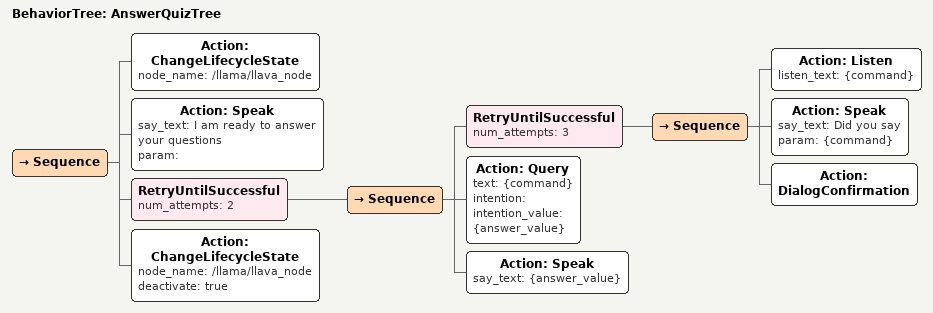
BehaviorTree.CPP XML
<?xml version="1.0"?>
<root main_tree_to_execute="AnswerQuizTree">
    <BehaviorTree ID="AnswerQuizTree">
        <Sequence>
            <Action ID="ChangeLifecycleState" node_name="/llama/llava_node" />
            <Action ID="Speak" say_text="I am ready to answer your questions" param=""/>
            <RetryUntilSuccessful num_attempts="2">
                <Sequence>
                    <RetryUntilSuccessful num_attempts="3">
                        <Sequence>
                            <Action ID="Listen" listen_text="{command}"/>
                            <Action ID="Speak" say_text="Did you say " param="{command}"/>
                            <Action ID="DialogConfirmation"/>
                        </Sequence>
                    </RetryUntilSuccessful>

                    <Action ID="Query" text="{command}" intention="" intention_value="{answer_value}"/>
                    <Action ID="Speak" say_text="{answer_value}"/>
                </Sequence>
            </RetryUntilSuccessful>
            <Action ID="ChangeLifecycleState" node_name="/llama/llava_node" deactivate="true"/>
        </Sequence>
    </BehaviorTree>
</root>
